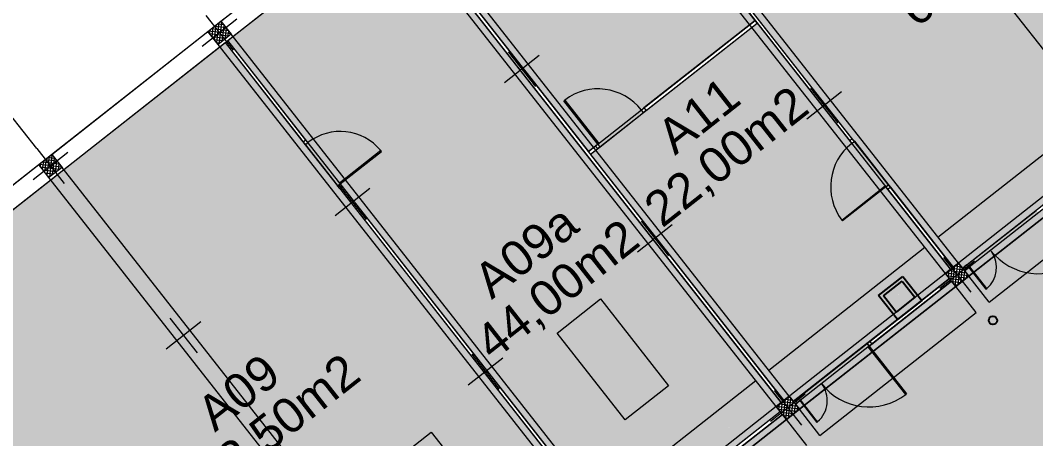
# Model space of a CAD drawing. Header units: metres. Extents: x 2540421 to 2540539, y 1181212 to 1181315.
# Drawn here: x 2540468.63 to 2540487.03, y 1181269.8 to 1181277.38 of the extents above; entities that cross this region are included whole.
import ezdxf

# ---------------------------------------------------------------- set-up
doc = ezdxf.new("R2010")
doc.units = ezdxf.units.M
doc.header["$LTSCALE"] = 5080
doc.linetypes.add('STYLE_01', pattern=[0.136032, 0.068016, -0.068016])
doc.layers.get('0').update_dxf_attribs({"lineweight": 20})
doc.layers.add('A1I41---E-(appareils_sanitaires)', color=7, linetype='Continuous')
doc.layers.add('Axe batim.', color=7, linetype='Continuous')
for name, color, linetype, lineweight in [('CLOISONS', 7, 'Continuous', 20), ('coupole', 7, 'Continuous', 20), ('HEIG-FLOOR', 10, 'Continuous', 20), ('HEIG-PORTES', 130, 'Continuous', 20), ('HEIG-ROOM', 160, 'Continuous', 20), ('L_GENDE', 7, 'Continuous', 20), ('MURS_ET_PILIERS', 7, 'Continuous', 20), ('Surface', 7, 'Continuous', 20), ('TRAITILL_S', 7, 'Continuous', 20), ('TRAME-MUR', 7, 'Continuous', 20), ('Z-contour', 7, 'Continuous', 20), ('Z-couleur', 7, 'Continuous', 20)]:
    doc.layers.add(name, color=color, linetype=linetype, lineweight=lineweight)
doc.styles.add('Helvetica (bold)', font='arial.ttf', dxfattribs={"height": 150})

# ---------------------------------------------------------------- blocks, each defined once
blk = doc.blocks.new('LAVABO')
at = {"layer": 'A1I41---E-(appareils_sanitaires)'}
for points in [[(-556, 278), (0, 278)], [(-556, -278), (-556, 278)], [(-494, 216), (-123, 216)], [(-494, -216), (-494, 216)], [(-123, 216), (-123, 216)], [(-123, 216), (-123, -216)], [(0, 278), (0, 278)], [(0, 278), (0, -278)], [(0, -278), (-556, -278)], [(-123, -216), (-494, -216)]]:
    blk.add_lwpolyline(points, dxfattribs=at)

msp = doc.modelspace()

# ---------------------------------------------------------------- hatches: boundary and pattern name
at = {"layer": 'Z-couleur', "linetype": 'Continuous', "lineweight": 0, "true_color": 0xffd1ff}
h = msp.add_hatch(color=7, dxfattribs=at)
h.paths.add_polyline_path([(2540483.709, 1181275.235), (2540483.746, 1181275.188), (2540484.364, 1181274.402), (2540484.401, 1181274.355), (2540485.538, 1181272.908), (2540485.632, 1181272.982), (2540485.706, 1181272.888), (2540485.738, 1181272.913), (2540485.785, 1181272.95), (2540487.043, 1181273.938), (2540487.09, 1181273.975), (2540488.537, 1181275.113), (2540488.462, 1181275.207), (2540488.698, 1181275.392), (2540488.772, 1181275.298), (2540491.603, 1181277.523), (2540486.733, 1181283.718), (2540484.697, 1181282.117), (2540484.65, 1181282.08), (2540483.864, 1181281.462), (2540483.816, 1181281.425), (2540483.754, 1181281.376), (2540483.706, 1181281.339), (2540482.92, 1181280.721), (2540480.742, 1181279.009)])
h.paths.add_polyline_path([(2540487.602, 1181274.822), (2540487.609, 1181274.827), (2540487.614, 1181274.821), (2540487.607, 1181274.816)], flags=16)
msp.add_hatch(color=7, dxfattribs=at).paths.add_polyline_path([(2540475.552, 1181279.496), (2540475.455, 1181279.419), (2540478.927, 1181275.001), (2540479.053, 1181275.1), (2540479.1, 1181275.137), (2540479.137, 1181275.089), (2540479.924, 1181275.707), (2540479.887, 1181275.755), (2540479.934, 1181275.792), (2540481.95, 1181277.376), (2540478.477, 1181281.795), (2540478.382, 1181281.72)])
h = msp.add_hatch(color=7, dxfattribs=at)
h.paths.add_polyline_path([(2540475.407, 1181279.382), (2540475.316, 1181279.31), (2540472.486, 1181277.086), (2540472.391, 1181277.012), (2540473.807, 1181275.211), (2540473.844, 1181275.164), (2540473.796, 1181275.127), (2540474.383, 1181274.38), (2540474.431, 1181274.417), (2540474.468, 1181274.37), (2540478.651, 1181269.047), (2540478.688, 1181269), (2540478.641, 1181268.963), (2540479.228, 1181268.216), (2540479.275, 1181268.253), (2540479.312, 1181268.206), (2540479.405, 1181268.088), (2540479.5, 1181268.162), (2540479.574, 1181268.068), (2540482.404, 1181270.293), (2540482.33, 1181270.387), (2540482.421, 1181270.459)])
h.paths.add_polyline_path([(2540481.47, 1181270.002), (2540481.476, 1181270.007), (2540481.481, 1181270.001), (2540481.475, 1181269.996)], flags=16)
at = {"layer": 'Z-couleur', "linetype": 'Continuous', "lineweight": 0}
h = msp.add_hatch(color=2, dxfattribs=at)
h.dxf.hatch_style = 1
h.paths.add_polyline_path([(2540451.994, 1181246.162), (2540452.089, 1181246.236), (2540452.014, 1181246.331), (2540454.845, 1181248.555), (2540454.919, 1181248.461), (2540455.155, 1181248.646), (2540455.081, 1181248.741), (2540457.911, 1181250.965), (2540457.985, 1181250.871), (2540458.221, 1181251.056), (2540458.147, 1181251.151), (2540460.977, 1181253.375), (2540461.052, 1181253.281), (2540461.287, 1181253.466), (2540461.213, 1181253.561), (2540462.707, 1181254.735), (2540462.67, 1181254.782), (2540463.928, 1181255.771), (2540463.965, 1181255.724), (2540464.044, 1181255.785), (2540464.118, 1181255.691), (2540464.354, 1181255.876), (2540464.279, 1181255.971), (2540467.11, 1181258.195), (2540467.184, 1181258.101), (2540467.42, 1181258.286), (2540467.346, 1181258.381), (2540467.424, 1181258.442), (2540467.387, 1181258.49), (2540468.645, 1181259.478), (2540468.682, 1181259.431), (2540470.176, 1181260.605), (2540470.25, 1181260.511), (2540470.486, 1181260.696), (2540470.412, 1181260.791), (2540470.491, 1181260.853), (2540470.454, 1181260.9), (2540471.711, 1181261.888), (2540471.749, 1181261.841), (2540473.242, 1181263.015), (2540473.317, 1181262.921), (2540473.552, 1181263.106), (2540473.478, 1181263.201), (2540476.309, 1181265.425), (2540476.383, 1181265.331), (2540476.619, 1181265.516), (2540476.544, 1181265.611), (2540479.375, 1181267.835), (2540479.449, 1181267.741), (2540479.685, 1181267.926), (2540479.611, 1181268.021), (2540479.697, 1181268.089), (2540479.66, 1181268.136), (2540480.95, 1181269.149), (2540480.987, 1181269.102), (2540482.441, 1181270.245), (2540482.515, 1181270.151), (2540482.751, 1181270.336), (2540482.677, 1181270.431), (2540482.756, 1181270.493), (2540482.719, 1181270.54), (2540483.976, 1181271.528), (2540484.014, 1181271.481), (2540485.507, 1181272.655), (2540485.582, 1181272.561), (2540485.817, 1181272.746), (2540485.743, 1181272.841), (2540485.822, 1181272.903), (2540485.785, 1181272.95), (2540487.043, 1181273.938), (2540487.08, 1181273.891), (2540488.574, 1181275.065), (2540488.648, 1181274.971), (2540488.884, 1181275.156), (2540488.809, 1181275.251), (2540491.64, 1181277.475), (2540494.013, 1181274.456), (2540492.519, 1181273.282), (2540492.556, 1181273.235), (2540491.298, 1181272.246), (2540491.261, 1181272.293), (2540491.182, 1181272.232), (2540491.108, 1181272.326), (2540490.872, 1181272.141), (2540490.947, 1181272.046), (2540489.453, 1181270.872), (2540489.49, 1181270.825), (2540488.232, 1181269.836), (2540488.195, 1181269.883), (2540488.116, 1181269.822), (2540488.042, 1181269.916), (2540487.806, 1181269.731), (2540487.88, 1181269.636), (2540486.426, 1181268.493), (2540486.463, 1181268.446), (2540485.173, 1181267.432), (2540485.136, 1181267.48), (2540485.05, 1181267.412), (2540484.976, 1181267.506), (2540484.74, 1181267.321), (2540484.814, 1181267.226), (2540481.984, 1181265.002), (2540481.91, 1181265.096), (2540481.674, 1181264.911), (2540481.748, 1181264.816), (2540480.293, 1181263.673), (2540480.33, 1181263.626), (2540479.041, 1181262.612), (2540479.004, 1181262.66), (2540478.917, 1181262.592), (2540478.843, 1181262.686), (2540478.607, 1181262.501), (2540478.682, 1181262.406), (2540477.227, 1181261.263), (2540477.264, 1181261.216), (2540475.975, 1181260.202), (2540475.938, 1181260.25), (2540475.851, 1181260.182), (2540475.777, 1181260.276), (2540475.541, 1181260.091), (2540475.615, 1181259.996), (2540472.785, 1181257.772), (2540472.711, 1181257.866), (2540472.475, 1181257.681), (2540472.549, 1181257.586), (2540469.719, 1181255.362), (2540469.645, 1181255.456), (2540469.409, 1181255.271), (2540469.483, 1181255.176), (2540467.989, 1181254.002), (2540468.026, 1181253.955), (2540466.768, 1181252.966), (2540466.731, 1181253.013), (2540466.652, 1181252.952), (2540466.578, 1181253.046), (2540466.342, 1181252.861), (2540466.417, 1181252.766), (2540464.923, 1181251.592), (2540464.96, 1181251.545), (2540463.702, 1181250.556), (2540463.665, 1181250.603), (2540463.586, 1181250.542), (2540463.512, 1181250.636), (2540463.276, 1181250.451), (2540463.35, 1181250.356), (2540460.517, 1181248.129), (2540460.443, 1181248.224), (2540460.21, 1181248.041), (2540460.284, 1181247.946), (2540458.79, 1181246.772), (2540458.827, 1181246.725), (2540457.569, 1181245.736), (2540457.532, 1181245.783), (2540457.454, 1181245.722), (2540457.38, 1181245.816), (2540457.144, 1181245.631), (2540457.221, 1181245.532), (2540454.39, 1181243.308), (2540454.313, 1181243.406), (2540454.219, 1181243.332)])
at = {"layer": 'Z-couleur', "linetype": 'Continuous', "lineweight": 0, "true_color": 0xffd1ff}
h = msp.add_hatch(color=7, dxfattribs=at)
h.paths.add_polyline_path([(2540481.987, 1181277.329), (2540479.971, 1181275.744), (2540479.924, 1181275.707), (2540479.137, 1181275.089), (2540478.964, 1181274.953), (2540482.468, 1181270.496), (2540482.566, 1181270.572), (2540482.64, 1181270.478), (2540482.671, 1181270.503), (2540482.719, 1181270.54), (2540483.976, 1181271.528), (2540484.024, 1181271.565), (2540485.47, 1181272.703), (2540485.396, 1181272.797), (2540485.49, 1181272.871), (2540484.316, 1181274.365), (2540484.364, 1181274.402), (2540483.746, 1181275.188), (2540483.698, 1181275.151), (2540483.661, 1181275.198)])
h.paths.add_polyline_path([(2540484.542, 1181272.417), (2540484.547, 1181272.411), (2540484.541, 1181272.406), (2540484.536, 1181272.412)], flags=16)
h = msp.add_hatch(color=7, dxfattribs=at)
h.paths.add_polyline_path([(2540472.344, 1181276.975), (2540472.25, 1181276.9), (2540469.42, 1181274.676), (2540469.184, 1181274.49), (2540466.353, 1181272.266), (2540466.117, 1181272.08), (2540463.287, 1181269.856), (2540463.193, 1181269.782), (2540464.682, 1181267.887), (2540464.719, 1181267.84), (2540465.337, 1181267.053), (2540465.374, 1181267.006), (2540469.119, 1181262.242), (2540469.156, 1181262.195), (2540469.774, 1181261.408), (2540469.811, 1181261.361), (2540470.206, 1181260.858), (2540470.301, 1181260.932), (2540470.375, 1181260.838), (2540470.406, 1181260.863), (2540470.454, 1181260.9), (2540471.711, 1181261.888), (2540471.759, 1181261.925), (2540473.205, 1181263.062), (2540473.131, 1181263.157), (2540473.367, 1181263.342), (2540473.441, 1181263.248), (2540476.272, 1181265.472), (2540476.197, 1181265.567), (2540476.433, 1181265.752), (2540476.507, 1181265.658), (2540479.338, 1181267.882), (2540479.264, 1181267.977), (2540479.358, 1181268.051), (2540479.228, 1181268.216), (2540478.641, 1181268.963), (2540478.604, 1181269.01), (2540474.421, 1181274.333), (2540474.383, 1181274.38), (2540473.796, 1181275.127)])
h.paths.add_polyline_path([(2540472.277, 1181262.777), (2540472.282, 1181262.771), (2540472.276, 1181262.766), (2540472.271, 1181262.772)], flags=16)

# ---------------------------------------------------------------- linework, layer by layer
at = {"color": 7, "linetype": 'Continuous', "lineweight": 20}
for p, q in [((2540472.269, 1181277.361), (2540475.1, 1181279.586)), ((2540472.486, 1181277.086), (2540475.316, 1181279.31)), ((2540469.203, 1181274.951), (2540472.034, 1181277.176)), ((2540472.25, 1181276.9), (2540472.486, 1181277.086)), ((2540469.42, 1181274.676), (2540472.25, 1181276.9)), ((2540466.137, 1181272.541), (2540468.967, 1181274.766)), ((2540469.184, 1181274.49), (2540469.42, 1181274.676)), ((2540466.353, 1181272.266), (2540469.184, 1181274.49))]:
    msp.add_line(p, q, dxfattribs=at)
at = {"layer": 'Axe batim.', "color": 250, "linetype": 'Continuous', "lineweight": 0}
for p, q in [((2540471.997, 1181277.465), (2540472.491, 1181276.836)), ((2540472.559, 1181277.398), (2540471.93, 1181276.903)), ((2540478.035, 1181276.741), (2540477.406, 1181276.247)), ((2540477.473, 1181276.809), (2540477.968, 1181276.18)), ((2540482.95, 1181276.152), (2540483.444, 1181275.523)), ((2540483.511, 1181276.085), (2540482.882, 1181275.591)), ((2540468.931, 1181275.055), (2540469.425, 1181274.426)), ((2540469.492, 1181274.988), (2540468.864, 1181274.493)), ((2540474.969, 1181274.331), (2540474.34, 1181273.837)), ((2540474.407, 1181274.399), (2540474.901, 1181273.77)), ((2540480.445, 1181273.675), (2540479.816, 1181273.181)), ((2540479.883, 1181273.742), (2540480.378, 1181273.113)), ((2540485.921, 1181273.019), (2540485.292, 1181272.524)), ((2540485.36, 1181273.086), (2540485.854, 1181272.457)), ((2540471.902, 1181271.921), (2540471.274, 1181271.427)), ((2540471.341, 1181271.989), (2540471.835, 1181271.36)), ((2540477.379, 1181271.265), (2540476.75, 1181270.771)), ((2540476.817, 1181271.332), (2540477.311, 1181270.703)), ((2540482.293, 1181270.676), (2540482.788, 1181270.047)), ((2540482.855, 1181270.609), (2540482.226, 1181270.114))]:
    msp.add_line(p, q, dxfattribs=at)
at = {"layer": 'Axe batim.', "color": 0, "linetype": 'Continuous', "lineweight": 0}
msp.add_line((2540468.931, 1181275.055), (2540468.436, 1181275.684), dxfattribs=at)
at = {"layer": 'CLOISONS', "linetype": 'Continuous', "lineweight": 20}
for p, q in [((2540478.477, 1181281.795), (2540483.661, 1181275.198)), ((2540483.709, 1181275.235), (2540478.524, 1181281.832)), ((2540482.421, 1181270.459), (2540475.407, 1181279.382)), ((2540475.455, 1181279.419), (2540482.468, 1181270.496)), ((2540481.95, 1181277.376), (2540479.934, 1181275.792)), ((2540479.971, 1181275.744), (2540481.987, 1181277.329)), ((2540481.987, 1181277.329), (2540481.95, 1181277.376)), ((2540472.344, 1181276.975), (2540473.796, 1181275.127)), ((2540473.807, 1181275.211), (2540472.391, 1181277.012)), ((2540479.887, 1181275.755), (2540479.934, 1181275.792)), ((2540479.934, 1181275.792), (2540479.971, 1181275.744)), ((2540479.924, 1181275.707), (2540479.887, 1181275.755)), ((2540479.971, 1181275.744), (2540479.924, 1181275.707)), ((2540483.709, 1181275.235), (2540483.661, 1181275.198)), ((2540483.746, 1181275.188), (2540483.709, 1181275.235)), ((2540473.807, 1181275.211), (2540473.759, 1181275.174)), ((2540473.796, 1181275.127), (2540473.844, 1181275.164)), ((2540473.844, 1181275.164), (2540473.807, 1181275.211)), ((2540479.053, 1181275.1), (2540478.927, 1181275.001)), ((2540478.964, 1181274.953), (2540479.137, 1181275.089)), ((2540479.1, 1181275.137), (2540479.053, 1181275.1)), ((2540479.053, 1181275.1), (2540479.09, 1181275.052)), ((2540479.137, 1181275.089), (2540479.1, 1181275.137)), ((2540483.661, 1181275.198), (2540483.698, 1181275.151)), ((2540483.698, 1181275.151), (2540483.746, 1181275.188)), ((2540474.383, 1181274.38), (2540474.431, 1181274.417)), ((2540474.421, 1181274.333), (2540474.383, 1181274.38)), ((2540474.468, 1181274.37), (2540474.421, 1181274.333)), ((2540474.421, 1181274.333), (2540478.604, 1181269.01)), ((2540474.431, 1181274.417), (2540474.468, 1181274.37)), ((2540474.468, 1181274.37), (2540478.651, 1181269.047)), ((2540484.316, 1181274.365), (2540484.364, 1181274.402)), ((2540485.49, 1181272.871), (2540484.316, 1181274.365)), ((2540484.401, 1181274.355), (2540484.353, 1181274.318)), ((2540484.364, 1181274.402), (2540484.401, 1181274.355)), ((2540484.401, 1181274.355), (2540485.538, 1181272.908)), ((2540485.738, 1181272.913), (2540485.706, 1181272.888)), ((2540485.785, 1181272.95), (2540485.738, 1181272.913)), ((2540485.738, 1181272.913), (2540485.775, 1181272.865)), ((2540485.743, 1181272.841), (2540485.822, 1181272.903)), ((2540485.822, 1181272.903), (2540485.785, 1181272.95)), ((2540484.024, 1181271.565), (2540485.47, 1181272.703)), ((2540484.061, 1181271.518), (2540485.507, 1181272.655)), ((2540483.976, 1181271.528), (2540484.024, 1181271.565)), ((2540484.024, 1181271.565), (2540484.061, 1181271.518)), ((2540484.014, 1181271.481), (2540483.976, 1181271.528)), ((2540484.061, 1181271.518), (2540484.014, 1181271.481)), ((2540482.671, 1181270.503), (2540482.64, 1181270.478)), ((2540482.719, 1181270.54), (2540482.671, 1181270.503)), ((2540482.671, 1181270.503), (2540482.708, 1181270.455)), ((2540482.677, 1181270.431), (2540482.756, 1181270.493)), ((2540482.756, 1181270.493), (2540482.719, 1181270.54))]:
    msp.add_line(p, q, dxfattribs=at)
at = {"layer": 'CLOISONS', "linetype": 'Continuous', "lineweight": 0, "flags": 128}
msp.add_lwpolyline([(2540480.987, 1181269.102), (2540482.441, 1181270.245), (2540482.404, 1181270.293), (2540480.95, 1181269.149), (2540480.987, 1181269.102)], dxfattribs=at)
at = {"layer": 'coupole', "color": 7, "lineweight": 20}
for p, q in [((2540478.359, 1181271.717), (2540479.145, 1181272.335)), ((2540479.145, 1181272.335), (2540480.381, 1181270.763)), ((2540479.595, 1181270.145), (2540478.359, 1181271.717)), ((2540478.359, 1181271.717), (2540478.359, 1181271.717)), ((2540480.381, 1181270.763), (2540479.595, 1181270.145)), ((2540475.293, 1181269.307), (2540476.079, 1181269.925)), ((2540476.079, 1181269.925), (2540477.315, 1181268.353))]:
    msp.add_line(p, q, dxfattribs=at)
at = {"layer": 'HEIG-FLOOR', "flags": 128}
msp.add_lwpolyline([(2540455.569, 1181229.13), (2540501.621, 1181265.326), (2540503.908, 1181262.417), (2540503.798, 1181262.331), (2540503.921, 1181262.173), (2540513.199, 1181269.465), (2540512.025, 1181270.959), (2540533.245, 1181287.637), (2540532.75, 1181288.266), (2540534.173, 1181289.385), (2540532.443, 1181291.586), (2540531.025, 1181293.391), (2540529.724, 1181295.046), (2540528.545, 1181294.119), (2540524.837, 1181298.836), (2540512.572, 1181289.196), (2540502.932, 1181301.461), (2540426.04, 1181241.026)], dxfattribs=at)
at = {"layer": 'HEIG-PORTES', "linetype": 'Continuous', "lineweight": 20}
for p, q in [((2540478.482, 1181275.923), (2540478.498, 1181275.935)), ((2540479.1, 1181275.137), (2540478.482, 1181275.923)), ((2540478.498, 1181275.935), (2540479.116, 1181275.149)), ((2540479.116, 1181275.149), (2540479.1, 1181275.137)), ((2540475.166, 1181275.019), (2540474.419, 1181274.432)), ((2540474.431, 1181274.417), (2540475.178, 1181275.004)), ((2540475.178, 1181275.004), (2540475.166, 1181275.019)), ((2540474.419, 1181274.432), (2540474.431, 1181274.417)), ((2540483.518, 1181273.763), (2540484.304, 1181274.381)), ((2540484.316, 1181274.365), (2540483.53, 1181273.747)), ((2540484.304, 1181274.381), (2540484.316, 1181274.365)), ((2540483.53, 1181273.747), (2540483.518, 1181273.763)), ((2540485.838, 1181272.915), (2540485.822, 1181272.903)), ((2540485.822, 1181272.903), (2540486.131, 1181272.509)), ((2540486.147, 1181272.522), (2540485.838, 1181272.915)), ((2540486.131, 1181272.509), (2540486.147, 1181272.522)), ((2540483.998, 1181271.469), (2540484.014, 1181271.481)), ((2540484.678, 1181270.604), (2540483.998, 1181271.469)), ((2540484.014, 1181271.481), (2540484.693, 1181270.616)), ((2540484.693, 1181270.616), (2540484.678, 1181270.604)), ((2540482.771, 1181270.505), (2540482.756, 1181270.493)), ((2540482.756, 1181270.493), (2540483.065, 1181270.099)), ((2540483.08, 1181270.112), (2540482.771, 1181270.505)), ((2540483.065, 1181270.099), (2540483.08, 1181270.112))]:
    msp.add_line(p, q, dxfattribs=at)
for centre, radius, start, end in [((2540479.1, 1181275.137), 1, 38.1665, 126.9819), ((2540474.431, 1181274.417), 0.95, 39.3511, 128.1665), ((2540484.316, 1181274.365), 1, 128.1665, 216.9819), ((2540487.08, 1181273.891), 1.1, 218.1665, 307.2681), ((2540485.822, 1181272.903), 0.5, 310.4571, 33.5775), ((2540482.756, 1181270.493), 0.5, 310.4571, 38.1665), ((2540484.014, 1181271.481), 1.1, 218.1665, 307.2681)]:
    msp.add_arc(centre, radius, start, end, dxfattribs=at)
at = {"layer": 'HEIG-ROOM', "flags": 128}
for points in [[(2540480.742, 1181279.009), (2540486.733, 1181283.718), (2540491.603, 1181277.523), (2540488.772, 1181275.298), (2540488.698, 1181275.392), (2540488.462, 1181275.207), (2540488.537, 1181275.113), (2540485.706, 1181272.888), (2540485.632, 1181272.982), (2540485.538, 1181272.908)], [(2540478.477, 1181281.795), (2540475.455, 1181279.419), (2540478.927, 1181275.001), (2540481.95, 1181277.376)], [(2540482.33, 1181270.387), (2540482.404, 1181270.293), (2540479.574, 1181268.068), (2540479.5, 1181268.162), (2540479.405, 1181268.088), (2540472.391, 1181277.012), (2540475.407, 1181279.382), (2540482.421, 1181270.459)], [(2540478.964, 1181274.953), (2540481.987, 1181277.329), (2540485.49, 1181272.871), (2540485.396, 1181272.797), (2540485.47, 1181272.703), (2540482.64, 1181270.478), (2540482.566, 1181270.572), (2540482.468, 1181270.496)], [(2540463.193, 1181269.782), (2540472.344, 1181276.975), (2540479.358, 1181268.051), (2540479.264, 1181267.977), (2540479.338, 1181267.882), (2540476.507, 1181265.658), (2540476.433, 1181265.752), (2540476.197, 1181265.567), (2540476.272, 1181265.472), (2540473.441, 1181263.248), (2540473.367, 1181263.342), (2540473.131, 1181263.157), (2540473.205, 1181263.062), (2540470.375, 1181260.838), (2540470.301, 1181260.932), (2540470.206, 1181260.858)]]:
    msp.add_lwpolyline(points, close=True, dxfattribs=at)
msp.add_lwpolyline([(2540488.574, 1181275.065), (2540485.743, 1181272.841), (2540485.817, 1181272.746), (2540485.582, 1181272.561), (2540485.507, 1181272.655), (2540482.677, 1181270.431), (2540482.751, 1181270.336), (2540482.515, 1181270.151), (2540482.441, 1181270.245), (2540479.611, 1181268.021)], dxfattribs=at)
at = {"layer": 'MURS_ET_PILIERS', "color": 7, "linetype": 'Continuous', "lineweight": 20}
for p, q in [((2540472.034, 1181277.176), (2540472.269, 1181277.361)), ((2540472.269, 1181277.361), (2540472.455, 1181277.125)), ((2540472.219, 1181276.94), (2540472.034, 1181277.176)), ((2540472.034, 1181277.176), (2540472.034, 1181277.176)), ((2540472.455, 1181277.125), (2540472.219, 1181276.94)), ((2540468.967, 1181274.766), (2540469.203, 1181274.951)), ((2540469.203, 1181274.951), (2540469.389, 1181274.715)), ((2540469.153, 1181274.53), (2540468.967, 1181274.766)), ((2540468.967, 1181274.766), (2540468.967, 1181274.766)), ((2540469.389, 1181274.715), (2540469.153, 1181274.53)), ((2540485.396, 1181272.797), (2540485.632, 1181272.982)), ((2540485.632, 1181272.982), (2540485.817, 1181272.746)), ((2540485.582, 1181272.561), (2540485.396, 1181272.797)), ((2540485.396, 1181272.797), (2540485.396, 1181272.797)), ((2540485.817, 1181272.746), (2540485.582, 1181272.561)), ((2540482.33, 1181270.387), (2540482.566, 1181270.572)), ((2540482.566, 1181270.572), (2540482.751, 1181270.336)), ((2540482.515, 1181270.151), (2540482.33, 1181270.387)), ((2540482.33, 1181270.387), (2540482.33, 1181270.387)), ((2540482.751, 1181270.336), (2540482.515, 1181270.151))]:
    msp.add_line(p, q, dxfattribs=at)
at = {"layer": 'MURS_ET_PILIERS', "linetype": 'Continuous', "lineweight": 25}
msp.add_circle((2540486.256, 1181271.946), 0.075, dxfattribs=at)
at = {"layer": 'TRAITILL_S', "color": 7, "linetype": 'STYLE_01', "lineweight": 20}
for p, q in [((2540488.462, 1181275.207), (2540481.418, 1181284.17)), ((2540485.632, 1181272.982), (2540478.587, 1181281.945)), ((2540485.396, 1181272.797), (2540478.352, 1181281.76)), ((2540482.566, 1181270.572), (2540475.521, 1181279.535)), ((2540482.33, 1181270.387), (2540475.285, 1181279.35)), ((2540479.5, 1181268.162), (2540472.455, 1181277.125)), ((2540479.264, 1181267.977), (2540472.219, 1181276.94)), ((2540485.261, 1181273.454), (2540488.092, 1181275.679)), ((2540488.462, 1181275.207), (2540485.64, 1181272.988)), ((2540485.817, 1181272.746), (2540488.648, 1181274.971)), ((2540488.648, 1181274.971), (2540485.825, 1181272.753)), ((2540476.433, 1181265.752), (2540469.389, 1181274.715)), ((2540476.197, 1181265.567), (2540469.153, 1181274.53)), ((2540486.188, 1181272.275), (2540489.019, 1181274.499)), ((2540482.195, 1181271.044), (2540485.025, 1181273.269)), ((2540485.396, 1181272.797), (2540482.574, 1181270.578)), ((2540486.188, 1181272.275), (2540485.817, 1181272.746)), ((2540482.751, 1181270.336), (2540485.582, 1181272.561)), ((2540485.582, 1181272.561), (2540482.759, 1181270.343)), ((2540485.952, 1181272.089), (2540485.582, 1181272.561)), ((2540483.122, 1181269.865), (2540485.952, 1181272.089)), ((2540479.129, 1181268.634), (2540481.959, 1181270.859)), ((2540482.33, 1181270.387), (2540479.507, 1181268.168)), ((2540483.122, 1181269.865), (2540482.751, 1181270.336)), ((2540479.685, 1181267.926), (2540482.515, 1181270.151)), ((2540482.515, 1181270.151), (2540479.693, 1181267.933)), ((2540482.886, 1181269.679), (2540482.515, 1181270.151))]:
    msp.add_line(p, q, dxfattribs=at)
at = {"layer": 'TRAME-MUR', "linetype": 'Continuous', "lineweight": 0}
for p, q in [((2540472.108, 1181277.081), (2540472.129, 1181277.25)), ((2540472.15, 1181277.028), (2540472.182, 1181277.292)), ((2540472.364, 1181277.241), (2540472.15, 1181277.267)), ((2540472.192, 1181276.975), (2540472.235, 1181277.334)), ((2540472.322, 1181277.294), (2540472.203, 1181277.308)), ((2540472.237, 1181276.954), (2540472.284, 1181277.343)), ((2540472.28, 1181277.347), (2540472.256, 1181277.35)), ((2540472.29, 1181276.996), (2540472.325, 1181277.29)), ((2540472.447, 1181277.135), (2540472.044, 1181277.184)), ((2540472.067, 1181277.134), (2540472.076, 1181277.209)), ((2540472.412, 1181277.091), (2540472.067, 1181277.133)), ((2540472.405, 1181277.188), (2540472.097, 1181277.225)), ((2540472.359, 1181277.05), (2540472.109, 1181277.08)), ((2540472.343, 1181277.037), (2540472.367, 1181277.237)), ((2540472.396, 1181277.079), (2540472.409, 1181277.184)), ((2540472.449, 1181277.12), (2540472.45, 1181277.131)), ((2540472.306, 1181277.008), (2540472.15, 1181277.027)), ((2540472.253, 1181276.967), (2540472.192, 1181276.974)), ((2540469.301, 1181274.826), (2540469.078, 1181274.853)), ((2540469.08, 1181274.623), (2540469.11, 1181274.878)), ((2540469.121, 1181274.57), (2540469.163, 1181274.92)), ((2540469.26, 1181274.879), (2540469.131, 1181274.894)), ((2540469.166, 1181274.54), (2540469.213, 1181274.938)), ((2540469.218, 1181274.932), (2540469.184, 1181274.936)), ((2540469.219, 1181274.582), (2540469.255, 1181274.885)), ((2540469.385, 1181274.72), (2540468.973, 1181274.77)), ((2540468.996, 1181274.729), (2540469.004, 1181274.795)), ((2540469.341, 1181274.678), (2540469.005, 1181274.718)), ((2540469.343, 1181274.773), (2540469.025, 1181274.811)), ((2540469.038, 1181274.676), (2540469.057, 1181274.836)), ((2540469.288, 1181274.636), (2540469.047, 1181274.665)), ((2540469.272, 1181274.623), (2540469.297, 1181274.832)), ((2540469.325, 1181274.665), (2540469.338, 1181274.779)), ((2540469.378, 1181274.706), (2540469.38, 1181274.726)), ((2540469.235, 1181274.594), (2540469.088, 1181274.612)), ((2540469.182, 1181274.553), (2540469.13, 1181274.559)), ((2540485.449, 1181272.73), (2540485.463, 1181272.85)), ((2540485.772, 1181272.804), (2540485.454, 1181272.842)), ((2540485.491, 1181272.677), (2540485.516, 1181272.891)), ((2540485.73, 1181272.857), (2540485.507, 1181272.884)), ((2540485.532, 1181272.624), (2540485.569, 1181272.933)), ((2540485.688, 1181272.91), (2540485.56, 1181272.926)), ((2540485.574, 1181272.571), (2540485.622, 1181272.975)), ((2540485.647, 1181272.963), (2540485.613, 1181272.967)), ((2540485.625, 1181272.595), (2540485.666, 1181272.939)), ((2540485.678, 1181272.637), (2540485.708, 1181272.886)), ((2540485.731, 1181272.678), (2540485.749, 1181272.833)), ((2540485.813, 1181272.751), (2540485.401, 1181272.801)), ((2540485.407, 1181272.783), (2540485.41, 1181272.808)), ((2540485.77, 1181272.709), (2540485.434, 1181272.749)), ((2540485.717, 1181272.667), (2540485.475, 1181272.696)), ((2540485.664, 1181272.626), (2540485.517, 1181272.643)), ((2540485.784, 1181272.72), (2540485.791, 1181272.78)), ((2540485.611, 1181272.584), (2540485.559, 1181272.59)), ((2540482.379, 1181270.325), (2540482.392, 1181270.436)), ((2540482.42, 1181270.272), (2540482.445, 1181270.477)), ((2540482.668, 1181270.442), (2540482.436, 1181270.47)), ((2540482.462, 1181270.219), (2540482.498, 1181270.519)), ((2540482.626, 1181270.495), (2540482.489, 1181270.512)), ((2540482.504, 1181270.166), (2540482.551, 1181270.561)), ((2540482.585, 1181270.548), (2540482.542, 1181270.553)), ((2540482.553, 1181270.181), (2540482.596, 1181270.534)), ((2540482.606, 1181270.223), (2540482.637, 1181270.481)), ((2540482.751, 1181270.336), (2540482.33, 1181270.387)), ((2540482.337, 1181270.378), (2540482.339, 1181270.394)), ((2540482.698, 1181270.295), (2540482.371, 1181270.334)), ((2540482.709, 1181270.389), (2540482.383, 1181270.429)), ((2540482.645, 1181270.253), (2540482.413, 1181270.281)), ((2540482.659, 1181270.264), (2540482.679, 1181270.428)), ((2540482.712, 1181270.306), (2540482.721, 1181270.375)), ((2540482.592, 1181270.212), (2540482.455, 1181270.228)), ((2540482.539, 1181270.17), (2540482.496, 1181270.175))]:
    msp.add_line(p, q, dxfattribs=at)
at = {"layer": 'TRAME-MUR', "color": 7, "linetype": 'Continuous', "lineweight": 20}
for p, q in [((2540485.396, 1181272.797), (2540485.632, 1181272.982)), ((2540485.632, 1181272.982), (2540485.817, 1181272.746)), ((2540485.582, 1181272.561), (2540485.396, 1181272.797)), ((2540485.396, 1181272.797), (2540485.396, 1181272.797)), ((2540485.817, 1181272.746), (2540485.582, 1181272.561)), ((2540482.33, 1181270.387), (2540482.566, 1181270.572)), ((2540482.566, 1181270.572), (2540482.751, 1181270.336)), ((2540482.515, 1181270.151), (2540482.33, 1181270.387)), ((2540482.33, 1181270.387), (2540482.33, 1181270.387)), ((2540482.751, 1181270.336), (2540482.515, 1181270.151))]:
    msp.add_line(p, q, dxfattribs=at)
at = {"layer": 'Z-contour', "linetype": 'Continuous', "lineweight": 0}
for p, q in [((2540479.137, 1181275.089), (2540479.924, 1181275.707)), ((2540473.796, 1181275.127), (2540474.383, 1181274.38)), ((2540483.746, 1181275.188), (2540484.364, 1181274.402)), ((2540485.785, 1181272.95), (2540487.043, 1181273.938)), ((2540482.719, 1181270.54), (2540483.976, 1181271.528))]:
    msp.add_line(p, q, dxfattribs=at)
at = {"layer": 'Z-contour', "color": 2, "linetype": 'Continuous', "lineweight": 0, "flags": 128}
msp.add_lwpolyline([(2540480.987, 1181269.102), (2540482.441, 1181270.245), (2540482.515, 1181270.151), (2540482.751, 1181270.336), (2540482.677, 1181270.431), (2540482.756, 1181270.493), (2540482.719, 1181270.54), (2540483.976, 1181271.528), (2540484.014, 1181271.481), (2540485.507, 1181272.655), (2540485.582, 1181272.561), (2540485.817, 1181272.746), (2540485.743, 1181272.841), (2540485.822, 1181272.903), (2540485.785, 1181272.95), (2540487.043, 1181273.938)], dxfattribs=at)

# ---------------------------------------------------------------- block references
at = {"layer": 'A1I41---E-(appareils_sanitaires)', "linetype": 'Continuous', "lineweight": 20, "xscale": 0.000999999999985448, "yscale": 0.000999999999985448, "zscale": 0.000999999999985448, "rotation": 308.1665272351775}
msp.add_blockref('LAVABO', (2540484.747, 1181272.134), dxfattribs=at)

# ---------------------------------------------------------------- texts
at = {"layer": 'L_GENDE', "color": 7, "linetype": 'Continuous', "lineweight": 0, "style": 'Helvetica (bold)'}
for s, p in [('A11', (2540480.495, 1181274.923)), ('A09a', (2540477.174, 1181272.313)), ('A09', (2540472.159, 1181269.912))]:
    msp.add_text(s, height=0.6326, rotation=38.1665, dxfattribs=at).set_placement(p)
at = {"layer": 'Surface', "color": 7, "linetype": 'Continuous', "lineweight": 0, "style": 'Helvetica (bold)'}
for s, p in [('60,00m2', (2540484.871, 1181277.229)), ('22,00m2', (2540480.264, 1181273.608)), ('44,00m2', (2540477.198, 1181271.198)), ('133,50m2', (2540471.756, 1181268.462))]:
    msp.add_text(s, height=0.6326, rotation=38.1665, dxfattribs=at).set_placement(p)

doc.saveas('drawing.dxf')
